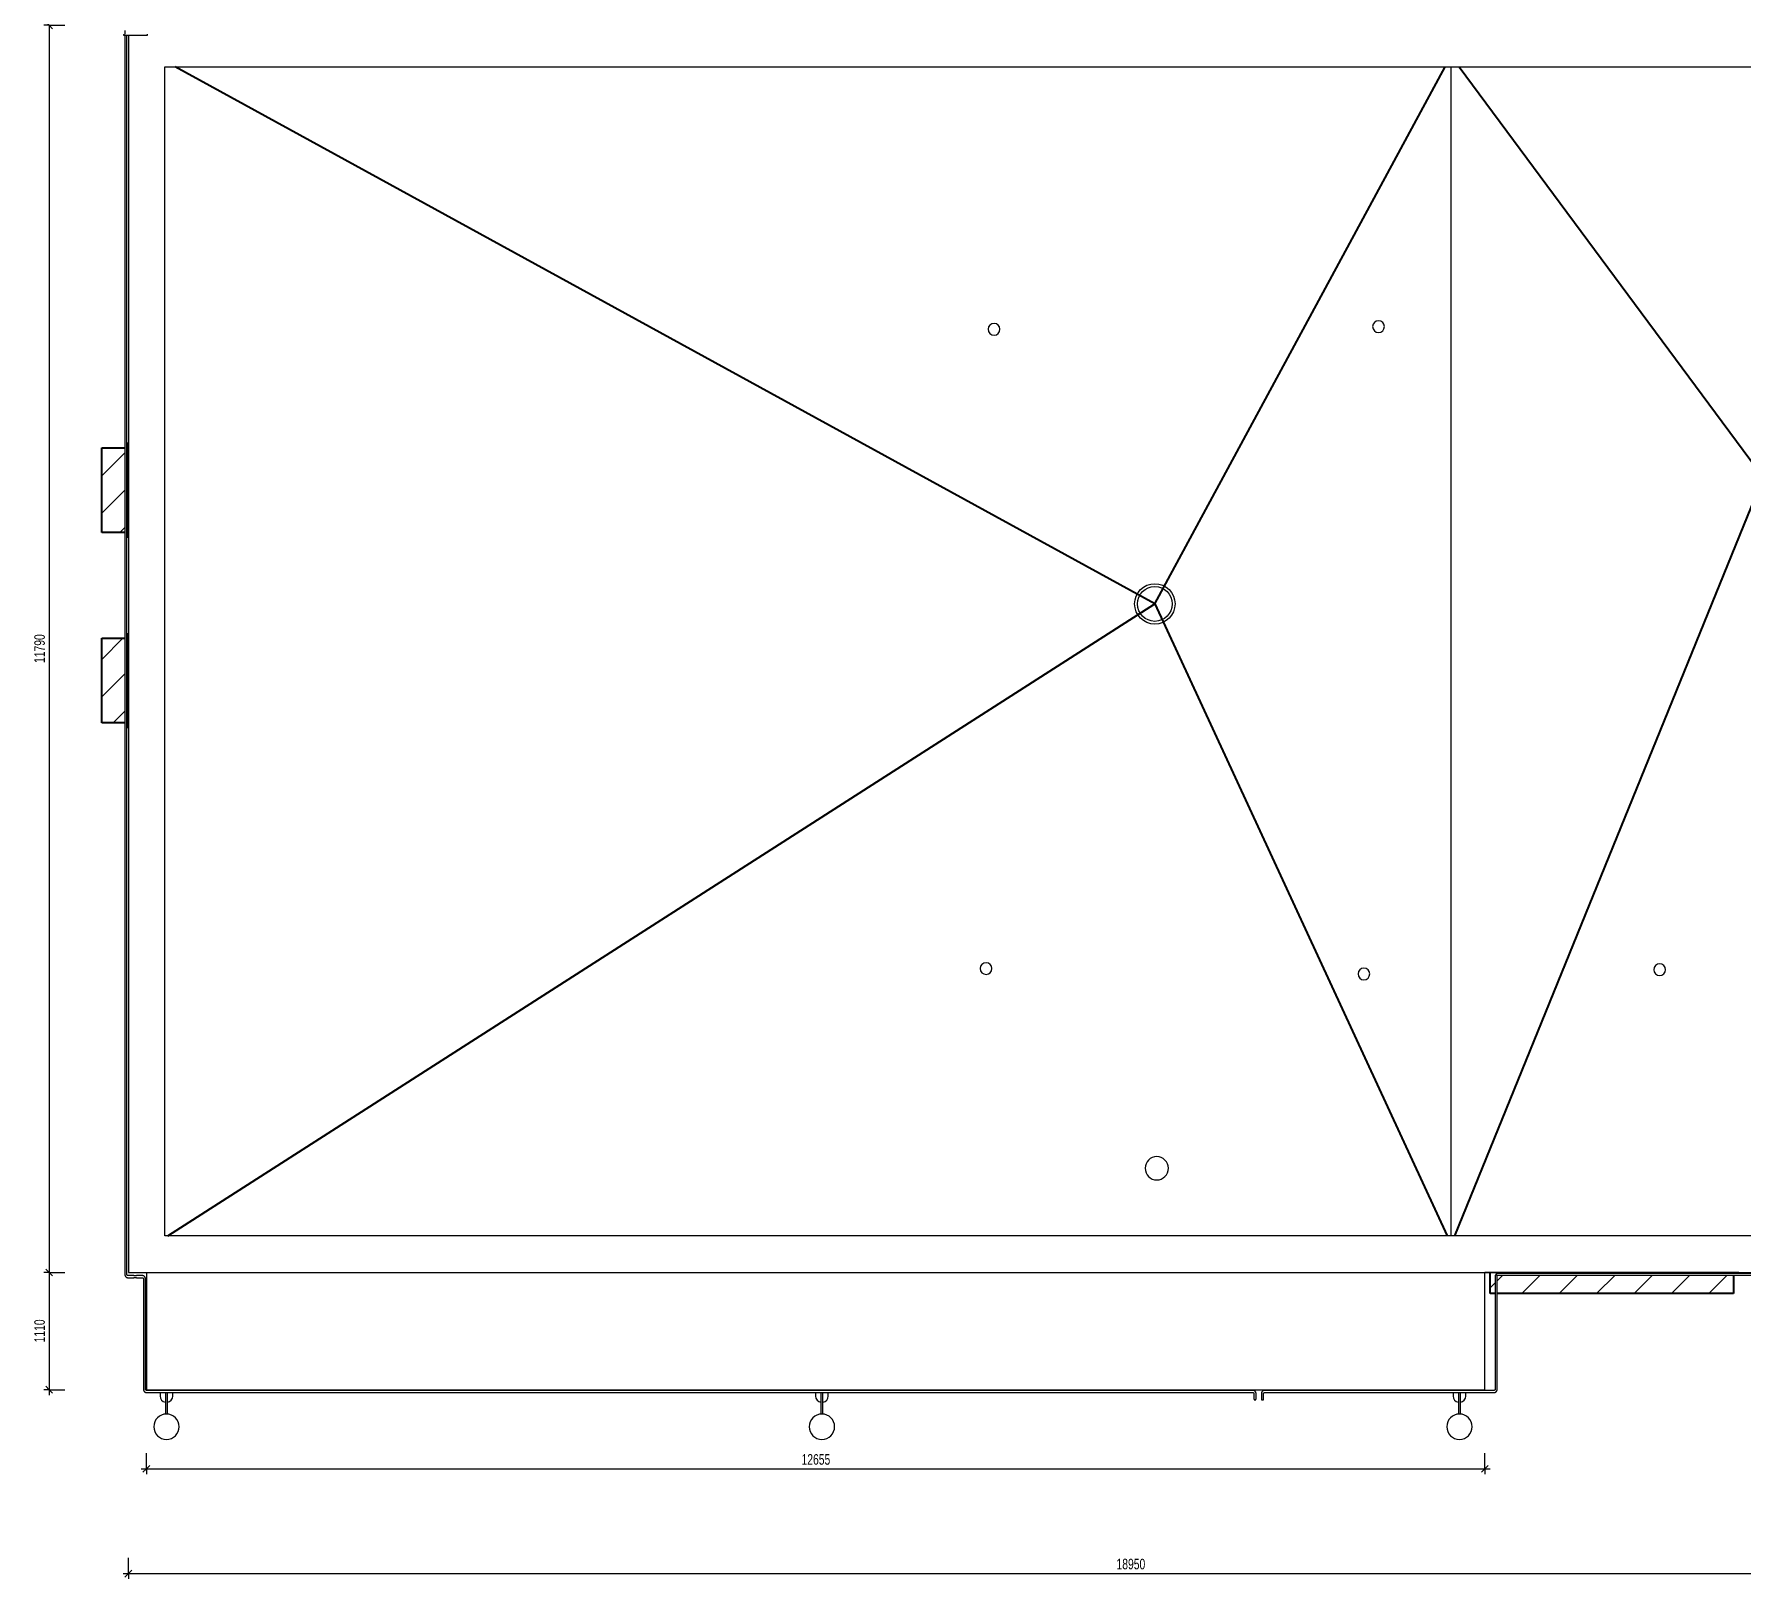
# Model space of a CAD drawing. Header units: millimetres. Extents: x -2346 to 220980, y -45352 to 20466.
# Drawn here: x -2346 to 13790, y -30830 to -16227 of the extents above; entities that cross this region are included whole.
import ezdxf

# ---------------------------------------------------------------- set-up
doc = ezdxf.new("R2010")
doc.units = ezdxf.units.MM
for name, color, linetype, lineweight in [('A-ANNO-DIMS', 211, 'Continuous', 9), ('A-ANNO-DIMS-50', 211, 'Continuous', 9), ('A-FLOR', 192, 'Continuous', 13), ('A-GLAZ', 151, 'Continuous', 13), ('A-ROOF', 132, 'Continuous', 13), ('E-LITE-EQPM', 33, 'Continuous', 13), ('E-POWR-CNDT', 130, 'Continuous', 13), ('E-POWR-CNTR', 130, 'Continuous', 13), ('E-POWR-DROP', 130, 'Continuous', 13), ('M-HVAC-CDFF', 50, 'Continuous', 13), ('P-SANR-FIXT', 6, 'Continuous', 13), ('Q-SPCQ', 91, 'Continuous', 13)]:
    doc.layers.add(name, color=color, linetype=linetype, lineweight=lineweight)
doc.styles.add('Arial_2', font='arial.ttf', dxfattribs={"width": 0.7, "height": 100})
doc.dimstyles.new('Vnitřní_-_průhledné', dxfattribs={"dimscale": 304.8, "dimtxt": 102.02594, "dimasz": 0.213255, "dimexe": 0.164042, "dimexo": 0.0625, "dimgap": 0.032808, "dimtad": 1, "dimdec": 0, "dimrnd": 5, "dimzin": 0, "dimdsep": 46, "dimtxsty": 'Arial_2', "dimblk1": 'OBLIQUE', "dimblk2": 'OBLIQUE', "dimsah": 1, "dimcen": 0.09, "dimdle": 0.164042, "dimazin": 0, "dimtfac": 1, "dimtdec": 4, "dimtix": 1, "dimtmove": 0, "dimatfit": 3, "dimfxl": 0.492126, "dimfxlon": 1, "dimtvp": 1, "dimtolj": 1, "dimtzin": 0, "dimarcsym": 2})

# ---------------------------------------------------------------- blocks, each defined once
blk = doc.blocks.new('OKNO_2k_nadsvetlik - OKNO_2k_nadsvetlik 2400 x 1800-1972450-STŘECHA DEMOLICE A')
at = {"layer": 'A-GLAZ', "color": 41}
for p, q in [((-1200, 126), (1200, 126)), ((-1200, 125), (-1200, 126))]:
    blk.add_line(p, q, dxfattribs=at)
blk = doc.blocks.new('parapet_ext - parapet_ext-V17-STŘECHA DEMOLICE A')
at = {"layer": 'Q-SPCQ'}
h = blk.add_hatch(dxfattribs=at)
h.set_pattern_fill('FP_14', color=41, style=0, pattern_type=2)
h.set_pattern_definition([(225, (12569.6, -27833.8), (176.7767, -176.7767), [])])
h.paths.add_polyline_path([(1084, 300), (-1150, 300), (-1150, 126), (1084, 126), (1084, 161)])
h.paths.add_polyline_path([(1150, 300), (1102, 300), (1102, 125), (1093, 125), (1093, 109), (-1150, 109), (-1150, 101), (1150, 101), (1150, 161)])
at = {"layer": 'Q-SPCQ', "color": 31, "lineweight": 25}
for p, q in [((-1150, 126), (-1150, 300)), ((-1150, 300), (1084, 300)), ((1102, 300), (1150, 300)), ((1150, 300), (1150, 101)), ((-1150, 101), (-1150, 109))]:
    blk.add_line(p, q, dxfattribs=at)
blk = doc.blocks.new('OKNO_1k_nadsvetlik - OKNO_1k_nadsvetlik_900 x 1700-1969443-STŘECHA DEMOLICE A')
at = {"layer": 'A-GLAZ'}
for p, q in [((-450, 126), (450, 126)), ((-450, 125), (-450, 126)), ((450, 126), (450, 125))]:
    blk.add_line(p, q, dxfattribs=at)
blk = doc.blocks.new('parapet_ext - parapet_ext-V23-STŘECHA DEMOLICE A')
at = {"layer": 'Q-SPCQ'}
h = blk.add_hatch(dxfattribs=at)
h.set_pattern_fill('FP_20', color=41, style=0, pattern_type=2)
h.set_pattern_definition([(315, (20538.8, -1405.4), (176.7767, 176.7767), [])])
h.paths.add_polyline_path([(-400, 64), (-400, 51), (400, 51), (400, 64), (-220, 64)])
h.paths.add_polyline_path([(-400, 146), (-400, 82), (400, 82), (400, 300), (-400, 300)])
at = {"layer": 'Q-SPCQ', "color": 31, "lineweight": 25}
for p, q in [((-400, 82), (-400, 300)), ((-400, 300), (400, 300)), ((400, 300), (400, 82)), ((-400, 51), (-400, 64)), ((400, 64), (400, 51))]:
    blk.add_line(p, q, dxfattribs=at)
blk = doc.blocks.new('DPS_světlo_54 - DPS_světlo_54-1229518-STŘECHA DEMOLICE A')
at = {"layer": 'E-LITE-EQPM', "color": 41}
for p, q in [((60, -7), (60, 0)), ((-60, 0), (-60, -7)), ((-60, -25), (-60, -60)), ((-10, -25), (-10, -231)), ((10, -231), (10, -25)), ((60, -60), (60, -25))]:
    blk.add_line(p, q, dxfattribs=at)
for centre, radius, start, end in [((0, -60), 60, 180, 260.4239), ((0, -60), 60, 279.6593, 0), ((0, -350), 120, 0, 180), ((0, -350), 120, 180, 360)]:
    blk.add_arc(centre, radius, start, end, dxfattribs=at)
blk = doc.blocks.new('DPS_světlo_54 - DPS_světlo_54-V51-STŘECHA DEMOLICE A')
at = {"layer": 'E-LITE-EQPM', "color": 41}
for p, q in [((60, -8), (60, 0)), ((-60, 0), (-60, -8)), ((-60, -26), (-60, -60)), ((-10, -26), (-10, -231)), ((10, -231), (10, -26)), ((60, -60), (60, -26))]:
    blk.add_line(p, q, dxfattribs=at)
for centre, radius, start, end in [((0, -60), 60, 180, 260.4239), ((0, -60), 60, 279.6593, 0), ((0, -350), 120, 0, 180), ((0, -350), 120, 180, 360)]:
    blk.add_arc(centre, radius, start, end, dxfattribs=at)
blk = doc.blocks.new('DPS_světlo_54 - DPS_světlo_54-V52-STŘECHA DEMOLICE A')
at = {"layer": 'E-LITE-EQPM', "color": 41}
for p, q in [((60, -7), (60, 0)), ((-60, 0), (-60, -7)), ((-60, -25), (-60, -60)), ((-10, -25), (-10, -231)), ((10, -231), (10, -25)), ((60, -60), (60, -25))]:
    blk.add_line(p, q, dxfattribs=at)
for centre, radius, start, end in [((0, -60), 60, 180, 260.4239), ((0, -60), 60, 279.6593, 0), ((0, -350), 120, 0, 180), ((0, -350), 120, 180, 360)]:
    blk.add_arc(centre, radius, start, end, dxfattribs=at)
blk = doc.blocks.new('parapet_ext - parapet_ext-V53-STŘECHA DEMOLICE A')
at = {"layer": 'Q-SPCQ'}
h = blk.add_hatch(dxfattribs=at)
h.set_pattern_fill('FP_51', color=41, style=0, pattern_type=2)
h.set_pattern_definition([(315, (22338.8, -1405.4), (176.7767, 176.7767), [])])
h.paths.add_polyline_path([(-400, 64), (-400, 51), (400, 51), (400, 64), (-102, 64)])
h.paths.add_polyline_path([(-400, 146), (-400, 82), (400, 82), (400, 300), (-400, 300)])
at = {"layer": 'Q-SPCQ', "color": 31, "lineweight": 25}
for p, q in [((-400, 82), (-400, 300)), ((-400, 300), (400, 300)), ((400, 300), (400, 82)), ((-400, 51), (-400, 64)), ((400, 64), (400, 51))]:
    blk.add_line(p, q, dxfattribs=at)
blk = doc.blocks.new('Drain_Roof_15_Inch_Diameter-Zurn-Z1715 - Load Family Type Catalog-1877394-STŘECHA DEMOLICE A')
at = {"layer": 'P-SANR-FIXT'}
for radius in [191, 165]:
    blk.add_circle((0, 0), radius, dxfattribs=at)
blk = doc.blocks.new('Komín5 - Komín5-1979406-STŘECHA DEMOLICE A')
at = {"layer": 'M-HVAC-CDFF'}
for start, end in [(0, 180), (180, 0)]:
    blk.add_arc((0, 0), 110, start, end, dxfattribs=at)
blk = doc.blocks.new('Větrací_vyústka_střecha - Větrací_vyústka_střecha-1989516-STŘECHA DEMOLICE A')
at = {"layer": 'M-HVAC-CDFF'}
for start, end in [(0, 180), (180, 0)]:
    blk.add_arc((0, 0), 55.6, start, end, dxfattribs=at)
blk = doc.blocks.new('DIMBLOCK3-STŘECHA DEMOLICE A')
at = {"layer": 'A-ANNO-DIMS-50', "lineweight": 18}
for p, q in [((-2205, -16143), (-2237, -16111)), ((-2205, -16143), (-2172, -16176)), ((-2205, -27934), (-2237, -27901)), ((-2205, -27934), (-2172, -27966))]:
    blk.add_line(p, q, dxfattribs=at)
at = {"layer": 'A-ANNO-DIMS-50'}
for p, q in [((-2205, -16143), (-2255, -16143)), ((-2205, -16143), (-2205, -27934)), ((-2205, -16143), (-2055, -16143)), ((-2205, -27934), (-2255, -27934)), ((-2205, -27934), (-2055, -27934))]:
    blk.add_line(p, q, dxfattribs=at)
at = {"layer": 'A-ANNO-DIMS-50', "color": 0, "insert": (-2345, -22172), "char_height": 100, "width": 320.2, "attachment_point": 1, "rotation": 90, "line_spacing_factor": 0.941778, "style": 'Arial_2'}
blk.add_mtext('11790', dxfattribs=at)
blk = doc.blocks.new('_Oblique')
at = {"color": 0, "linetype": 'ByBlock', "lineweight": -2}
blk.add_line((-0.5, -0.5), (0.5, 0.5), dxfattribs=at)
blk = doc.blocks.new('DIMBLOCK4-STŘECHA DEMOLICE A')
at = {"layer": 'A-ANNO-DIMS-50', "lineweight": 18}
for p, q in [((-2205, -27934), (-2237, -27901)), ((-2205, -27934), (-2172, -27966)), ((-2205, -29042), (-2237, -29009)), ((-2205, -29042), (-2172, -29074))]:
    blk.add_line(p, q, dxfattribs=at)
at = {"layer": 'A-ANNO-DIMS-50'}
for p, q in [((-2205, -27934), (-2255, -27934)), ((-2205, -27934), (-2205, -29092)), ((-2205, -27934), (-2055, -27934)), ((-2205, -29042), (-2255, -29042)), ((-2205, -29042), (-2055, -29042))]:
    blk.add_line(p, q, dxfattribs=at)
at = {"layer": 'A-ANNO-DIMS-50', "color": 0, "insert": (-2345, -28595), "char_height": 100, "width": 256.16, "attachment_point": 1, "rotation": 90, "line_spacing_factor": 0.941778, "style": 'Arial_2'}
blk.add_mtext('1110', dxfattribs=at)
blk = doc.blocks.new('DIMBLOCK6-STŘECHA DEMOLICE A')
at = {"layer": 'A-ANNO-DIMS-50'}
for p, q in [((-1285, -29791), (-1285, -29641)), ((11370, -29791), (11370, -29641)), ((-1335, -29791), (11420, -29791)), ((-1285, -29791), (-1285, -29841)), ((11370, -29791), (11370, -29841))]:
    blk.add_line(p, q, dxfattribs=at)
at = {"layer": 'A-ANNO-DIMS-50', "lineweight": 18}
for p, q in [((-1285, -29791), (-1318, -29823)), ((-1285, -29791), (-1253, -29758)), ((11370, -29791), (11337, -29823)), ((11370, -29791), (11402, -29758))]:
    blk.add_line(p, q, dxfattribs=at)
at = {"layer": 'A-ANNO-DIMS-50', "color": 0, "insert": (4909, -29651), "char_height": 100, "width": 320.2, "attachment_point": 1, "line_spacing_factor": 0.941778, "style": 'Arial_2'}
blk.add_mtext('12655', dxfattribs=at)
blk = doc.blocks.new('DIMBLOCK7-STŘECHA DEMOLICE A')
at = {"layer": 'A-ANNO-DIMS-50'}
for p, q in [((-1455, -30780), (-1455, -30630)), ((17496, -30780), (17496, -30630)), ((-1505, -30780), (17496, -30780)), ((-1455, -30780), (-1455, -30830)), ((17496, -30780), (17496, -30830))]:
    blk.add_line(p, q, dxfattribs=at)
at = {"layer": 'A-ANNO-DIMS-50', "lineweight": 18}
for p, q in [((-1455, -30780), (-1488, -30813)), ((-1455, -30780), (-1423, -30748)), ((17496, -30780), (17464, -30813)), ((17496, -30780), (17529, -30748))]:
    blk.add_line(p, q, dxfattribs=at)
at = {"layer": 'A-ANNO-DIMS-50', "color": 0, "insert": (7887, -30640), "char_height": 100, "width": 320.2, "attachment_point": 1, "line_spacing_factor": 0.941778, "style": 'Arial_2'}
blk.add_mtext('18950', dxfattribs=at)

msp = doc.modelspace()

# ---------------------------------------------------------------- hatches: boundary and pattern name
at = {"layer": 'E-POWR-DROP'}
msp.add_hatch(color=41, dxfattribs=at).paths.add_polyline_path([(-1494.9, -16237), (-1493.6, -16236.8), (-1490.5, -16234.5), (-1490, -16230.7), (-1492.4, -16227.7), (-1496.1, -16227.2), (-1498.4, -16228.5), (-1499.9, -16232), (-1498.4, -16235.5), (-1496.1, -16236.8)])

# ---------------------------------------------------------------- linework, layer by layer
at = {"layer": 'A-FLOR'}
for p, q in [((-1285.4, -27933.8), (-1285.4, -29041.8)), ((11369.6, -29041.8), (11369.6, -27933.8)), ((-1285.4, -29041.8), (11369.6, -29041.8))]:
    msp.add_line(p, q, dxfattribs=at)
at = {"layer": 'A-ROOF', "color": 41}
for p, q in [((-1455.4, -16236.8), (-1455.4, -27933.8)), ((-1110.4, -27588.8), (-1110.4, -16535)), ((-1110.4, -16535), (16562.5, -16535)), ((17151.5, -27588.8), (-1110.4, -27588.8)), ((-1455.4, -27933.8), (17449.6, -27933.8))]:
    msp.add_line(p, q, dxfattribs=at)
at = {"layer": 'A-ROOF', "lineweight": 25}
for p, q in [((8249.6, -21613.2), (-1013.9, -16535)), ((8249.6, -21613.2), (10992.9, -16535)), ((11127.4, -16535), (14001.3, -20413.9)), ((14001.3, -20413.9), (11081.6, -27588.8)), ((-1082.5, -27588.8), (8249.6, -21613.2)), ((8249.6, -21613.2), (11013.2, -27588.8))]:
    msp.add_line(p, q, dxfattribs=at)
at = {"layer": 'A-ROOF'}
msp.add_line((11049.6, -16535), (11049.6, -27588.8), dxfattribs=at)
at = {"layer": 'E-POWR-CNDT'}
for p, q in [((-1487.4, -16191.4), (-1487.4, -16227.4)), ((-1487.4, -16236.7), (-1487.4, -27898.7)), ((-1469.4, -27898.7), (-1469.4, -16237)), ((-1488.4, -27898.7), (-1488.4, -27953.5)), ((-1468.4, -27953.5), (-1468.4, -27898.7)), ((-1403.6, -27963.5), (-1458.4, -27963.5)), ((-1458.4, -27983.6), (-1403.6, -27983.6)), ((-1378.4, -27964.6), (-1403.6, -27964.6)), ((-1403.6, -27982.5), (-1378.4, -27982.5)), ((-1323.5, -27963.5), (-1378.4, -27963.5)), ((-1378.4, -27983.6), (-1323.5, -27983.6)), ((-1313.6, -27993.5), (-1313.6, -28048.4)), ((-1312.5, -28048.4), (-1312.5, -28983.2)), ((-1294.6, -28983.2), (-1294.6, -28048.4)), ((-1293.5, -28048.4), (-1293.5, -27993.5)), ((11467.5, -27958.8), (11467.5, -28984)), ((11485.4, -27958.8), (11467.5, -27958.8)), ((17441.6, -27942.3), (11476.5, -27942.3)), ((11476.5, -27942.3), (11476.5, -27958.8)), ((11485.4, -28984), (11485.4, -27958.8)), ((11485.4, -27960.3), (17441.6, -27960.3)), ((-1313.6, -28983.2), (-1313.6, -29038)), ((-1293.5, -29038), (-1293.5, -28983.2)), ((11466.4, -28984), (11466.4, -29038.8)), ((11486.5, -29038.8), (11486.5, -28984)), ((-1228.7, -29048), (-1283.5, -29048)), ((-1283.5, -29068), (-1228.7, -29068)), ((9121.6, -29049.1), (-1228.7, -29049.1)), ((-1228.7, -29067), (9121.6, -29067)), ((9176.5, -29048), (9121.6, -29048)), ((9121.6, -29068), (9176.5, -29068)), ((9186.4, -29078), (9186.4, -29132.9)), ((9187.5, -29132.9), (9187.5, -29138.8)), ((9187.5, -29138.8), (9205.4, -29138.8)), ((9205.4, -29138.8), (9205.4, -29132.9)), ((9206.5, -29132.9), (9206.5, -29078)), ((9256.4, -29078.8), (9256.4, -29133.6)), ((9257.5, -29133.6), (9257.5, -29138.8)), ((9257.5, -29138.8), (9275.4, -29138.8)), ((9275.4, -29138.8), (9275.4, -29133.6)), ((9276.5, -29133.6), (9276.5, -29078.8)), ((9341.3, -29048.8), (9286.5, -29048.8)), ((9286.5, -29068.8), (9341.3, -29068.8)), ((11401.6, -29049.8), (9341.3, -29049.8)), ((9341.3, -29067.8), (11401.6, -29067.8)), ((11456.5, -29048.8), (11401.6, -29048.8)), ((11401.6, -29068.8), (11456.5, -29068.8))]:
    msp.add_line(p, q, dxfattribs=at)
at = {"layer": 'E-POWR-CNDT', "color": 41}
for p, q in [((-1474.9, -16237), (-1442.3, -16237)), ((-1442.3, -16237), (-1274.9, -16237)), ((-1274.9, -16237), (-1274.9, -16227))]:
    msp.add_line(p, q, dxfattribs=at)
at = {"layer": 'E-POWR-CNDT', "color": 41, "flags": 128}
msp.add_lwpolyline([(-1493.6, -16237), (-1493.3, -16237), (-1492.9, -16237), (-1492.6, -16237), (-1492.2, -16237), (-1491.8, -16237), (-1491.4, -16237), (-1490.9, -16237), (-1490.4, -16237), (-1489.9, -16237), (-1489.3, -16237), (-1488.8, -16237), (-1488.2, -16237), (-1487.6, -16237), (-1487, -16237), (-1486.3, -16237), (-1485.7, -16237), (-1485, -16237), (-1484.3, -16237), (-1483.6, -16237), (-1482.8, -16237), (-1482.1, -16237), (-1481.3, -16237), (-1480.6, -16237), (-1479.8, -16237), (-1479, -16237), (-1478.3, -16237), (-1477.5, -16237), (-1476.7, -16237), (-1475.9, -16237), (-1475.1, -16237), (-1474.9, -16237)], dxfattribs=at)
at = {"layer": 'E-POWR-CNDT', "flags": 128}
for points in [[(-1488.4, -27953.5), (-1488.4, -27954.7), (-1488.3, -27955.9), (-1488.2, -27957.1), (-1488, -27958.3), (-1487.8, -27959.5), (-1487.6, -27960.7), (-1487.3, -27961.8), (-1486.9, -27963), (-1486.5, -27964.1), (-1486.1, -27965.2), (-1485.6, -27966.3), (-1485, -27967.4), (-1484.5, -27968.4), (-1483.8, -27969.5), (-1483.2, -27970.5), (-1482.5, -27971.5), (-1481.8, -27972.4), (-1481, -27973.3), (-1480.2, -27974.2), (-1479.3, -27975.1), (-1478.4, -27975.9), (-1477.5, -27976.7), (-1476.6, -27977.4), (-1475.6, -27978.1), (-1474.6, -27978.8), (-1473.6, -27979.4), (-1472.6, -27980), (-1471.5, -27980.6), (-1470.4, -27981.1), (-1469.3, -27981.5), (-1468.2, -27981.9), (-1467, -27982.3), (-1465.9, -27982.6), (-1464.7, -27982.9), (-1463.5, -27983.1), (-1462.3, -27983.3), (-1461.1, -27983.4), (-1459.9, -27983.5), (-1458.7, -27983.6), (-1458.4, -27983.6)], [(-1458.4, -27963.5), (-1458.8, -27963.5), (-1459.2, -27963.5), (-1459.6, -27963.4), (-1460, -27963.4), (-1460.4, -27963.3), (-1460.8, -27963.2), (-1461.2, -27963.1), (-1461.5, -27963), (-1461.9, -27962.9), (-1462.3, -27962.7), (-1462.7, -27962.6), (-1463, -27962.4), (-1463.4, -27962.2), (-1463.7, -27962), (-1464, -27961.8), (-1464.4, -27961.5), (-1464.7, -27961.3), (-1465, -27961), (-1465.3, -27960.8), (-1465.6, -27960.5), (-1465.8, -27960.2), (-1466.1, -27959.9), (-1466.3, -27959.6), (-1466.6, -27959.3), (-1466.8, -27958.9), (-1467, -27958.6), (-1467.2, -27958.2), (-1467.4, -27957.9), (-1467.6, -27957.5), (-1467.7, -27957.1), (-1467.8, -27956.8), (-1468, -27956.4), (-1468.1, -27956), (-1468.2, -27955.6), (-1468.2, -27955.2), (-1468.3, -27954.8), (-1468.3, -27954.4), (-1468.4, -27954), (-1468.4, -27953.6), (-1468.4, -27953.5)], [(-1293.5, -27993.5), (-1293.6, -27992.3), (-1293.6, -27991.1), (-1293.7, -27989.9), (-1293.9, -27988.7), (-1294.1, -27987.6), (-1294.4, -27986.4), (-1294.7, -27985.2), (-1295.1, -27984.1), (-1295.5, -27983), (-1295.9, -27981.8), (-1296.4, -27980.7), (-1296.9, -27979.7), (-1297.5, -27978.6), (-1298.1, -27977.6), (-1298.8, -27976.6), (-1299.5, -27975.6), (-1300.2, -27974.7), (-1301, -27973.7), (-1301.8, -27972.8), (-1302.6, -27972), (-1303.5, -27971.2), (-1304.4, -27970.4), (-1305.4, -27969.6), (-1306.3, -27968.9), (-1307.3, -27968.3), (-1308.4, -27967.6), (-1309.4, -27967.1), (-1310.5, -27966.5), (-1311.6, -27966), (-1312.7, -27965.6), (-1313.8, -27965.1), (-1314.9, -27964.8), (-1316.1, -27964.4), (-1317.3, -27964.2), (-1318.4, -27963.9), (-1319.6, -27963.8), (-1320.8, -27963.6), (-1322, -27963.5), (-1323.2, -27963.5), (-1323.5, -27963.5)], [(-1323.5, -27983.6), (-1323.1, -27983.6), (-1322.8, -27983.6), (-1322.4, -27983.6), (-1322, -27983.7), (-1321.6, -27983.8), (-1321.2, -27983.8), (-1320.8, -27983.9), (-1320.4, -27984.1), (-1320, -27984.2), (-1319.7, -27984.3), (-1319.3, -27984.5), (-1318.9, -27984.7), (-1318.6, -27984.9), (-1318.2, -27985.1), (-1317.9, -27985.3), (-1317.6, -27985.5), (-1317.3, -27985.8), (-1317, -27986), (-1316.7, -27986.3), (-1316.4, -27986.6), (-1316.1, -27986.9), (-1315.9, -27987.2), (-1315.6, -27987.5), (-1315.4, -27987.8), (-1315.2, -27988.1), (-1314.9, -27988.5), (-1314.7, -27988.8), (-1314.6, -27989.2), (-1314.4, -27989.5), (-1314.2, -27989.9), (-1314.1, -27990.3), (-1314, -27990.7), (-1313.9, -27991.1), (-1313.8, -27991.4), (-1313.7, -27991.8), (-1313.7, -27992.2), (-1313.6, -27992.6), (-1313.6, -27993), (-1313.6, -27993.4), (-1313.6, -27993.5)], [(-1313.6, -29038), (-1313.5, -29039.2), (-1313.5, -29040.4), (-1313.4, -29041.6), (-1313.2, -29042.8), (-1313, -29044), (-1312.7, -29045.2), (-1312.4, -29046.3), (-1312, -29047.5), (-1311.6, -29048.6), (-1311.2, -29049.7), (-1310.7, -29050.8), (-1310.2, -29051.9), (-1309.6, -29052.9), (-1309, -29054), (-1308.3, -29055), (-1307.6, -29056), (-1306.9, -29056.9), (-1306.1, -29057.8), (-1305.3, -29058.7), (-1304.5, -29059.6), (-1303.6, -29060.4), (-1302.7, -29061.2), (-1301.7, -29061.9), (-1300.8, -29062.6), (-1299.8, -29063.3), (-1298.7, -29063.9), (-1297.7, -29064.5), (-1296.6, -29065), (-1295.5, -29065.5), (-1294.4, -29066), (-1293.3, -29066.4), (-1292.2, -29066.8), (-1291, -29067.1), (-1289.8, -29067.4), (-1288.7, -29067.6), (-1287.5, -29067.8), (-1286.3, -29067.9), (-1285.1, -29068), (-1283.9, -29068), (-1283.5, -29068)], [(-1283.5, -29048), (-1283.9, -29048), (-1284.3, -29048), (-1284.7, -29047.9), (-1285.1, -29047.9), (-1285.5, -29047.8), (-1285.9, -29047.7), (-1286.3, -29047.6), (-1286.7, -29047.5), (-1287.1, -29047.4), (-1287.4, -29047.2), (-1287.8, -29047.1), (-1288.2, -29046.9), (-1288.5, -29046.7), (-1288.8, -29046.5), (-1289.2, -29046.3), (-1289.5, -29046), (-1289.8, -29045.8), (-1290.1, -29045.5), (-1290.4, -29045.3), (-1290.7, -29045), (-1291, -29044.7), (-1291.2, -29044.4), (-1291.5, -29044.1), (-1291.7, -29043.7), (-1291.9, -29043.4), (-1292.2, -29043.1), (-1292.3, -29042.7), (-1292.5, -29042.4), (-1292.7, -29042), (-1292.8, -29041.6), (-1293, -29041.3), (-1293.1, -29040.9), (-1293.2, -29040.5), (-1293.3, -29040.1), (-1293.4, -29039.7), (-1293.4, -29039.3), (-1293.5, -29038.9), (-1293.5, -29038.5), (-1293.5, -29038.1), (-1293.5, -29038)], [(11466.4, -29038.8), (11466.4, -29039.2), (11466.4, -29039.6), (11466.4, -29040), (11466.3, -29040.4), (11466.2, -29040.8), (11466.1, -29041.2), (11466, -29041.6), (11465.9, -29041.9), (11465.8, -29042.3), (11465.6, -29042.7), (11465.5, -29043.1), (11465.3, -29043.4), (11465.1, -29043.8), (11464.9, -29044.1), (11464.7, -29044.4), (11464.5, -29044.8), (11464.2, -29045.1), (11464, -29045.4), (11463.7, -29045.7), (11463.4, -29046), (11463.1, -29046.2), (11462.8, -29046.5), (11462.5, -29046.7), (11462.2, -29047), (11461.8, -29047.2), (11461.5, -29047.4), (11461.2, -29047.6), (11460.8, -29047.8), (11460.4, -29048), (11460.1, -29048.1), (11459.7, -29048.2), (11459.3, -29048.4), (11458.9, -29048.5), (11458.5, -29048.6), (11458.1, -29048.6), (11457.8, -29048.7), (11457.4, -29048.7), (11457, -29048.8), (11456.6, -29048.8), (11456.5, -29048.8)], [(11456.5, -29068.8), (11457.7, -29068.8), (11458.9, -29068.7), (11460, -29068.6), (11461.2, -29068.4), (11462.4, -29068.2), (11463.6, -29068), (11464.7, -29067.7), (11465.9, -29067.3), (11467, -29066.9), (11468.1, -29066.5), (11469.2, -29066), (11470.3, -29065.4), (11471.4, -29064.9), (11472.4, -29064.2), (11473.4, -29063.6), (11474.4, -29062.9), (11475.3, -29062.2), (11476.2, -29061.4), (11477.1, -29060.6), (11478, -29059.7), (11478.8, -29058.8), (11479.6, -29057.9), (11480.3, -29057), (11481, -29056), (11481.7, -29055), (11482.3, -29054), (11482.9, -29053), (11483.5, -29051.9), (11484, -29050.8), (11484.4, -29049.7), (11484.8, -29048.6), (11485.2, -29047.4), (11485.5, -29046.3), (11485.8, -29045.1), (11486, -29043.9), (11486.2, -29042.7), (11486.3, -29041.5), (11486.4, -29040.3), (11486.5, -29039.1), (11486.5, -29038.8)], [(9206.5, -29078), (9206.4, -29076.8), (9206.4, -29075.6), (9206.3, -29074.4), (9206.1, -29073.2), (9205.9, -29072.1), (9205.6, -29070.9), (9205.3, -29069.7), (9204.9, -29068.6), (9204.5, -29067.4), (9204.1, -29066.3), (9203.6, -29065.2), (9203.1, -29064.2), (9202.5, -29063.1), (9201.9, -29062.1), (9201.2, -29061.1), (9200.5, -29060.1), (9199.8, -29059.1), (9199, -29058.2), (9198.2, -29057.3), (9197.4, -29056.5), (9196.5, -29055.7), (9195.6, -29054.9), (9194.6, -29054.1), (9193.7, -29053.4), (9192.7, -29052.8), (9191.6, -29052.1), (9190.6, -29051.5), (9189.5, -29051), (9188.4, -29050.5), (9187.3, -29050), (9186.2, -29049.6), (9185.1, -29049.3), (9183.9, -29048.9), (9182.7, -29048.7), (9181.6, -29048.4), (9180.4, -29048.3), (9179.2, -29048.1), (9178, -29048), (9176.8, -29048), (9176.5, -29048)], [(9176.5, -29068), (9176.9, -29068.1), (9177.2, -29068.1), (9177.6, -29068.1), (9178, -29068.2), (9178.4, -29068.2), (9178.8, -29068.3), (9179.2, -29068.4), (9179.6, -29068.6), (9180, -29068.7), (9180.3, -29068.8), (9180.7, -29069), (9181.1, -29069.2), (9181.4, -29069.4), (9181.8, -29069.6), (9182.1, -29069.8), (9182.4, -29070), (9182.7, -29070.3), (9183, -29070.5), (9183.3, -29070.8), (9183.6, -29071.1), (9183.9, -29071.4), (9184.1, -29071.7), (9184.4, -29072), (9184.6, -29072.3), (9184.8, -29072.6), (9185.1, -29073), (9185.3, -29073.3), (9185.4, -29073.7), (9185.6, -29074), (9185.8, -29074.4), (9185.9, -29074.8), (9186, -29075.2), (9186.1, -29075.5), (9186.2, -29075.9), (9186.3, -29076.3), (9186.3, -29076.7), (9186.4, -29077.1), (9186.4, -29077.5), (9186.4, -29077.9), (9186.4, -29078)], [(9286.5, -29048.8), (9285.3, -29048.8), (9284.1, -29048.9), (9282.9, -29049), (9281.7, -29049.2), (9280.5, -29049.4), (9279.3, -29049.6), (9278.2, -29050), (9277, -29050.3), (9275.9, -29050.7), (9274.8, -29051.2), (9273.7, -29051.6), (9272.6, -29052.2), (9271.5, -29052.8), (9270.5, -29053.4), (9269.5, -29054), (9268.5, -29054.7), (9267.6, -29055.5), (9266.7, -29056.2), (9265.8, -29057), (9264.9, -29057.9), (9264.1, -29058.8), (9263.3, -29059.7), (9262.6, -29060.6), (9261.9, -29061.6), (9261.2, -29062.6), (9260.6, -29063.6), (9260, -29064.7), (9259.4, -29065.7), (9258.9, -29066.8), (9258.5, -29067.9), (9258.1, -29069.1), (9257.7, -29070.2), (9257.4, -29071.4), (9257.1, -29072.5), (9256.9, -29073.7), (9256.7, -29074.9), (9256.6, -29076.1), (9256.5, -29077.3), (9256.4, -29078.5), (9256.4, -29078.8)], [(9276.5, -29078.8), (9276.5, -29078.4), (9276.5, -29078), (9276.5, -29077.6), (9276.6, -29077.2), (9276.7, -29076.8), (9276.8, -29076.4), (9276.9, -29076), (9277, -29075.7), (9277.1, -29075.3), (9277.3, -29074.9), (9277.4, -29074.6), (9277.6, -29074.2), (9277.8, -29073.8), (9278, -29073.5), (9278.2, -29073.2), (9278.4, -29072.8), (9278.7, -29072.5), (9278.9, -29072.2), (9279.2, -29071.9), (9279.5, -29071.6), (9279.8, -29071.4), (9280.1, -29071.1), (9280.4, -29070.9), (9280.7, -29070.6), (9281.1, -29070.4), (9281.4, -29070.2), (9281.7, -29070), (9282.1, -29069.8), (9282.5, -29069.7), (9282.8, -29069.5), (9283.2, -29069.4), (9283.6, -29069.2), (9284, -29069.1), (9284.4, -29069), (9284.8, -29069), (9285.2, -29068.9), (9285.5, -29068.9), (9285.9, -29068.8), (9286.3, -29068.8), (9286.5, -29068.8)]]:
    msp.add_lwpolyline(points, dxfattribs=at)
at = {"layer": 'E-POWR-CNTR', "color": 41}
for p, q in [((-1504.9, -16232), (-1499.9, -16232)), ((-1494.9, -16242), (-1494.9, -16237))]:
    msp.add_line(p, q, dxfattribs=at)

# ---------------------------------------------------------------- block references
at = {"layer": 'A-GLAZ', "rotation": 89.99999999999991}
for p in [(-1330.4, -20538.8), (-1330.4, -22338.8)]:
    msp.add_blockref('OKNO_1k_nadsvetlik - OKNO_1k_nadsvetlik_900 x 1700-1969443-STŘECHA DEMOLICE A', p, dxfattribs=at)
at = {"layer": 'A-GLAZ', "color": 41, "rotation": 180}
msp.add_blockref('OKNO_2k_nadsvetlik - OKNO_2k_nadsvetlik 2400 x 1800-1972450-STŘECHA DEMOLICE A', (12569.6, -27808.8), dxfattribs=at)
at = {"layer": 'E-LITE-EQPM', "color": 41}
for name, p in [('DPS_světlo_54 - DPS_světlo_54-1229518-STŘECHA DEMOLICE A', (-1095.4, -29041.8)), ('DPS_světlo_54 - DPS_světlo_54-V52-STŘECHA DEMOLICE A', (5102.1, -29041.8)), ('DPS_světlo_54 - DPS_světlo_54-V51-STŘECHA DEMOLICE A', (11129.6, -29041.8))]:
    msp.add_blockref(name, p, dxfattribs=at)
at = {"layer": 'M-HVAC-CDFF', "rotation": 180}
for name, p in [('Větrací_vyústka_střecha - Větrací_vyústka_střecha-1989516-STŘECHA DEMOLICE A', (6729.6, -19017.1)), ('Větrací_vyústka_střecha - Větrací_vyústka_střecha-1989516-STŘECHA DEMOLICE A', (10364.6, -18992.1)), ('Větrací_vyústka_střecha - Větrací_vyústka_střecha-1989516-STŘECHA DEMOLICE A', (6654, -25060.7)), ('Větrací_vyústka_střecha - Větrací_vyústka_střecha-1989516-STŘECHA DEMOLICE A', (10226.2, -25111.3)), ('Větrací_vyústka_střecha - Větrací_vyústka_střecha-1989516-STŘECHA DEMOLICE A', (13022.7, -25071.4)), ('Komín5 - Komín5-1979406-STŘECHA DEMOLICE A', (8267.6, -26948.9))]:
    msp.add_blockref(name, p, dxfattribs=at)
at = {"layer": 'P-SANR-FIXT'}
msp.add_blockref('Drain_Roof_15_Inch_Diameter-Zurn-Z1715 - Load Family Type Catalog-1877394-STŘECHA DEMOLICE A', (8249.6, -21613.2), dxfattribs=at)
at = {"layer": 'Q-SPCQ', "color": 31, "lineweight": 25}
for name, p, rotation in [('parapet_ext - parapet_ext-V23-STŘECHA DEMOLICE A', (-1405.4, -20538.8), 89.99999999999991), ('parapet_ext - parapet_ext-V53-STŘECHA DEMOLICE A', (-1405.4, -22338.8), 89.99999999999991), ('parapet_ext - parapet_ext-V17-STŘECHA DEMOLICE A', (12569.6, -27833.8), 180)]:
    msp.add_blockref(name, p, dxfattribs=dict(at, rotation=rotation))

# ---------------------------------------------------------------- dimensions: what is measured, and where the dimension line sits
at = {"layer": 'A-ANNO-DIMS'}
for base, p1, p2, override, picture, middle in [((-2204.9765, -27933.8075), (-2054.9765, -16143.2755), (-2054.9765, -27933.8075), {"dimpost": '<>', "dimfxl": 11790.531952}, 'DIMBLOCK3-STŘECHA DEMOLICE A', (-2266.0338, -22038.5415)), ((-2205, -29041.8), (-2055, -27933.8), (-2055, -29041.8), {"dimpost": '<>', "dimfxl": 1108.001022}, 'DIMBLOCK4-STŘECHA DEMOLICE A', (-2266, -28487.8))]:
    dim = msp.add_linear_dim(base=base, p1=p1, p2=p2, angle=90, dimstyle='Vnitřní_-_průhledné', override=override, dxfattribs=at)
    dim.commit()
    dim.dimension.update_dxf_attribs({"geometry": picture, "text_midpoint": middle})
for base, p1, p2, override, picture, middle in [((11369.6, -29790.7), (-1285.4, -29640.7), (11369.6, -29640.7), {"dimpost": '<>', "dimfxl": 12655}, 'DIMBLOCK6-STŘECHA DEMOLICE A', (5042.1, -29729.6)), ((17496.5, -30780.1), (-1455.4, -30630.1), (17496.5, -30630.1), {"dimpost": '<>', "dimfxl": 18951.862216}, 'DIMBLOCK7-STŘECHA DEMOLICE A', (8020.5, -30719))]:
    dim = msp.add_linear_dim(base=base, p1=p1, p2=p2, dimstyle='Vnitřní_-_průhledné', override=override, dxfattribs=at)
    dim.commit()
    dim.dimension.update_dxf_attribs({"geometry": picture, "text_midpoint": middle})

doc.saveas('drawing.dxf')
